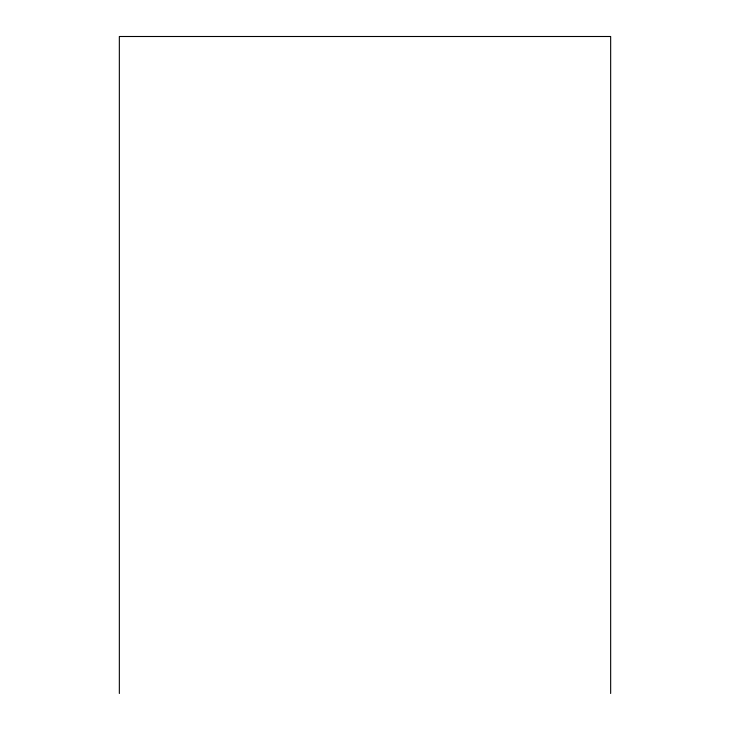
<?xml version="1.0" encoding="UTF-8"?>
<svg xmlns="http://www.w3.org/2000/svg" width="730" height="730" viewBox="0 0 730 730"><rect width="100%" height="100%" fill="white"/><g stroke="black" fill="none" stroke-linecap="round" stroke-linejoin="round"><path stroke-width="1.09" d="M610.663 693.5L610.663 36.5L119.337 36.5L119.337 693.5"/></g></svg>
